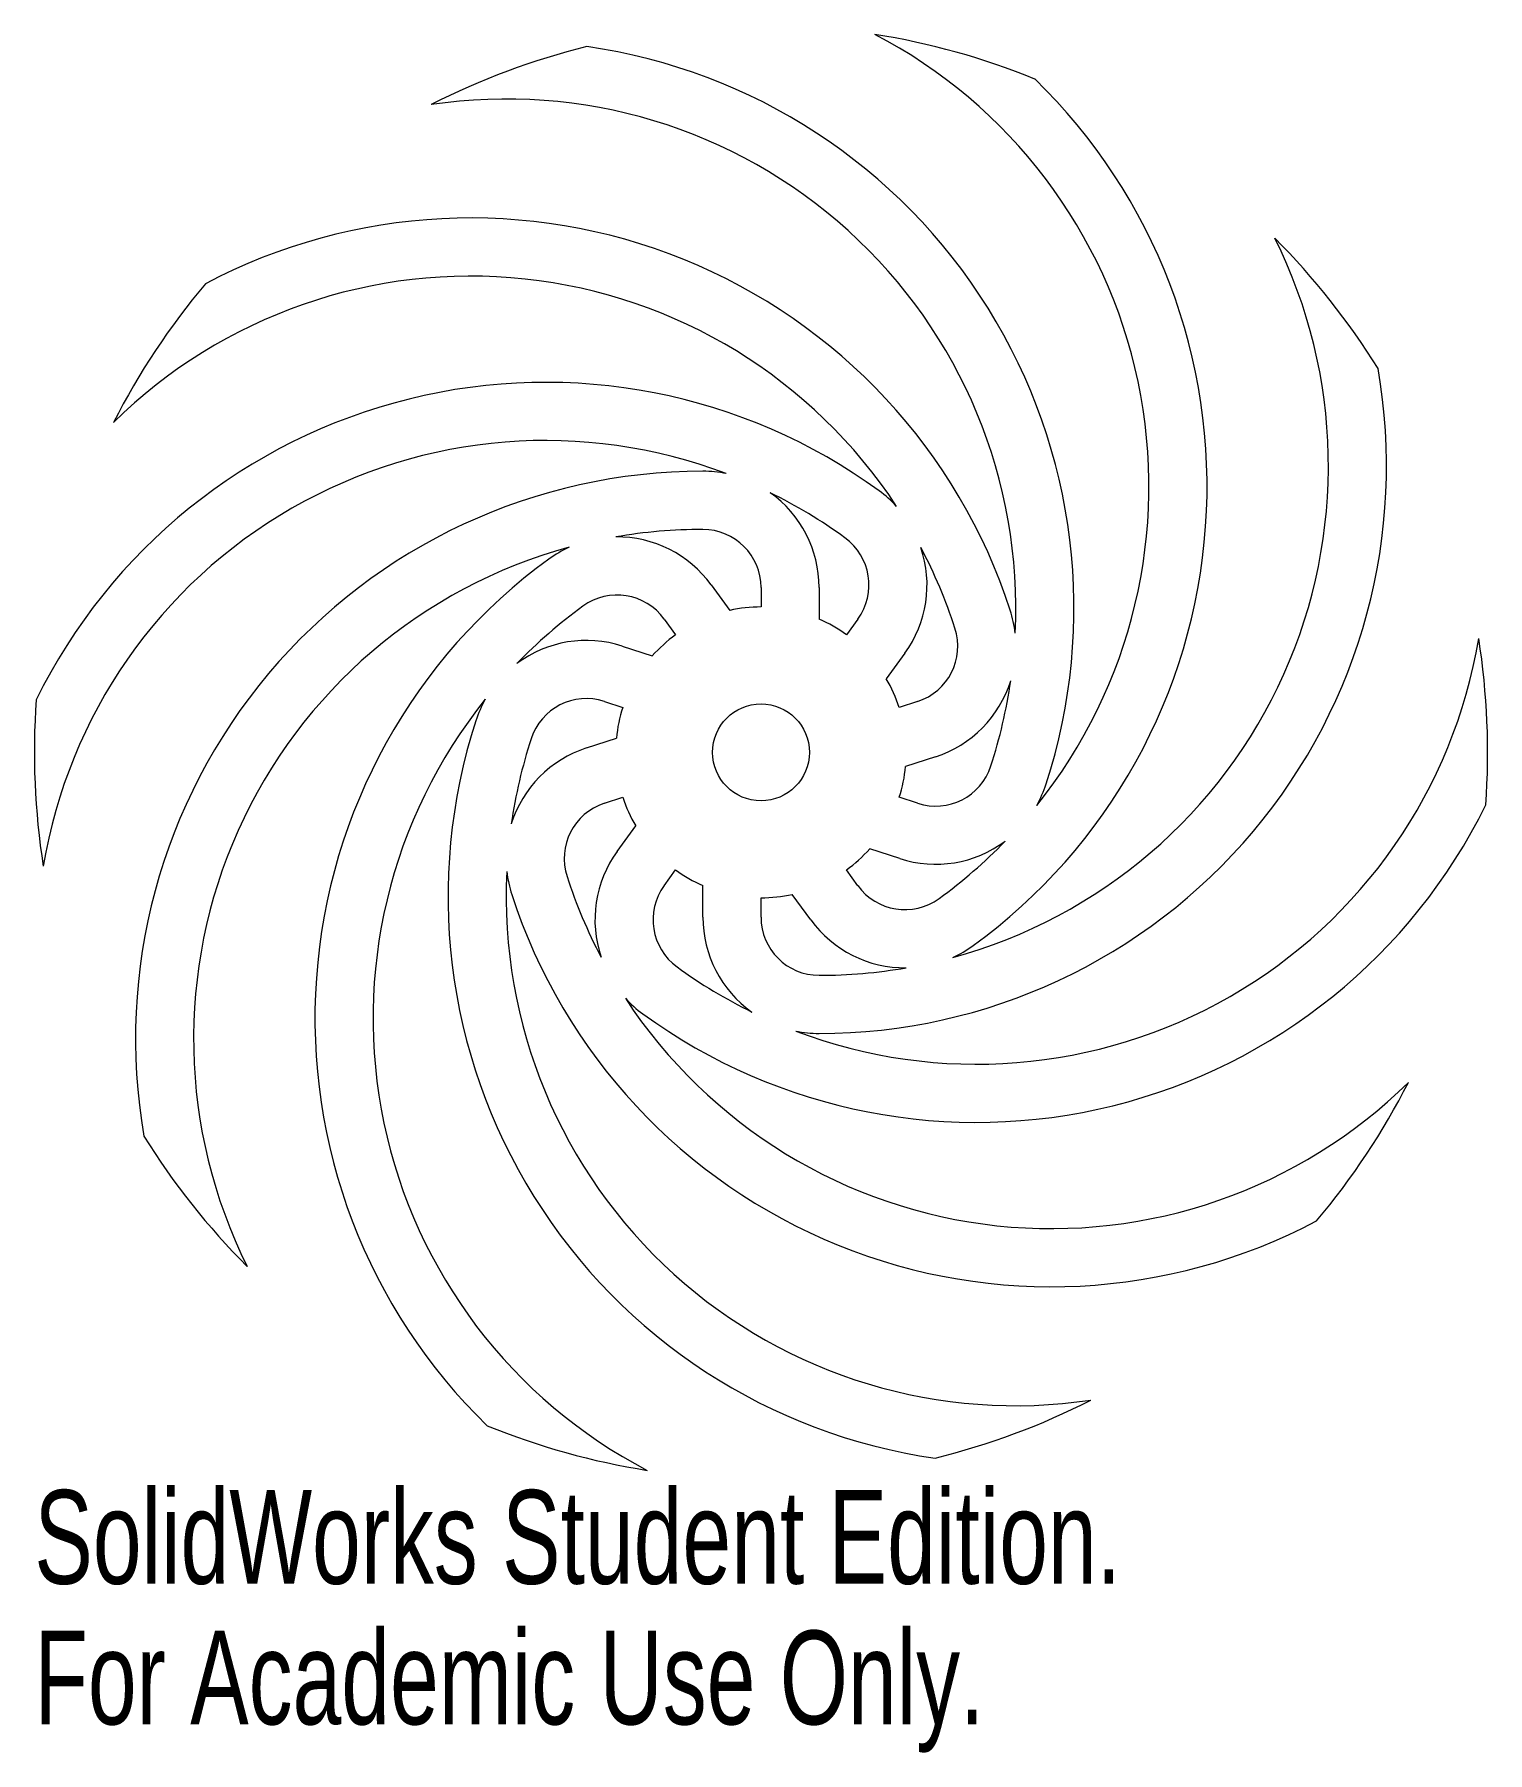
# Model space of a CAD drawing. Header units: millimetres. Extents: x -37.5 to 37.5, y -51.6 to 37.
import ezdxf

# ---------------------------------------------------------------- set-up
doc = ezdxf.new("R2010")
doc.units = ezdxf.units.MM
doc.styles.add('SLDTEXTSTYLE0', font='TXT', dxfattribs={"width": 0.7})

msp = doc.modelspace()

# ---------------------------------------------------------------- linework, layer by layer
at = {"color": 7, "linetype": 'Continuous', "lineweight": 15}
for p, q in [((-2.569, 8.64), (-1.613, 7.324)), ((0, 8.5), (0, 7.5)), ((3, 8.5), (3, 6.874)), ((-4.996, 6.877), (-4.408, 6.068)), ((4.996, 6.877), (4.408, 6.068)), ((-7.157, 5.48), (-5.61, 4.977)), ((7.423, 5.113), (6.467, 3.798)), ((-8.084, 2.627), (-7.133, 2.318)), ((8.084, 2.627), (7.133, 2.318)), ((-9.011, 0.227), (-7.464, 0.729)), ((9.011, -0.227), (7.464, -0.729)), ((-8.084, -2.627), (-7.133, -2.318)), ((8.084, -2.627), (7.133, -2.318)), ((-7.423, -5.113), (-6.467, -3.798)), ((7.157, -5.48), (5.61, -4.977)), ((-4.996, -6.877), (-4.408, -6.068)), ((4.996, -6.877), (4.408, -6.068)), ((-3, -8.5), (-3, -6.874)), ((0, -8.5), (0, -7.5)), ((2.569, -8.64), (1.613, -7.324))]:
    msp.add_line(p, q, dxfattribs=at)
msp.add_circle((0, 0), 2.5, dxfattribs=at)
for centre, radius, start, end in [((0, 0), 37.5, 103.8629, 117), ((-13.131, 7.421), 29.282, 342, 81.85964), ((0, 0), 37.5, 67.8629, 81), ((-6.261, 13.722), 26.282, 321.22283, 62.51923), ((-6.261, 13.722), 29.282, 306, 45.85964), ((-13.131, 7.421), 26.282, 357.22283, 98.51923), ((-14.985, -1.715), 29.282, 18, 117.85964), ((3, 14.782), 26.282, 285.22283, 26.51923), ((0, 0), 37.5, 31.8629, 45), ((-14.985, -1.715), 26.282, 33.22283, 134.51923), ((0, 0), 37.5, 139.8629, 153), ((3, 14.782), 29.282, 270, 9.85964), ((-11.116, -10.195), 29.282, 54, 153.85964), ((-11.116, -10.195), 26.282, 69.22283, 170.51923), ((-3, -14.782), 29.282, 90, 189.85964), ((-3, 8.5), 6, 78.38996, 90), ((-3, 8.5), 6, 0, 54.67921), ((-11.116, -10.195), 26.282, 54, 63.84635), ((2.569, 8.64), 6, 42.38996, 54), ((-3, -14.782), 26.282, 90, 99.84635), ((-7.423, 5.113), 6, 36, 90.67921), ((-3, 8.5), 3, 0, 90), ((2.569, 8.64), 3, 324, 54), ((-3, -14.782), 26.282, 105.22283, 206.51923), ((6.261, -13.722), 29.282, 126, 225.85964), ((-7.423, 5.113), 6, 114.38996, 126), ((2.569, 8.64), 6, 324, 18.67921), ((-14.985, -1.715), 26.282, 18, 27.84635), ((-7.423, 5.113), 3, 36, 126), ((6.261, -13.722), 26.282, 126, 135.84635), ((0, 0), 7.5, 90, 102.42182), ((7.157, 5.48), 6, 6.38996, 18), ((0, 0), 7.5, 54, 66.42182), ((7.157, 5.48), 3, 288, 18), ((-9.011, -0.227), 6, 72, 126.67921), ((0, 0), 7.5, 126, 138.42182), ((11.116, 10.195), 26.282, 249.22283, 350.51923), ((0, 0), 37.5, 355.8629, 9), ((0, 0), 7.5, 18, 30.42182), ((7.157, 5.48), 6, 288, 342.67921), ((-13.131, 7.421), 26.282, 342, 351.84635), ((0, 0), 37.5, 175.8629, 189), ((6.261, -13.722), 26.282, 141.22283, 242.51923), ((-9.011, -0.227), 6, 150.38996, 162), ((-9.011, -0.227), 3, 72, 162), ((0, 0), 7.5, 162, 174.42182), ((13.131, -7.421), 29.282, 162, 261.85964), ((13.131, -7.421), 26.282, 162, 171.84635), ((-7.157, -5.48), 6, 108, 162.67921), ((0, 0), 7.5, 342, 354.42182), ((9.011, 0.227), 3, 252, 342), ((9.011, 0.227), 6, 330.38996, 342), ((-7.157, -5.48), 3, 108, 198), ((0, 0), 7.5, 198, 210.42182), ((11.116, 10.195), 29.282, 234, 333.85964), ((-2.569, -8.64), 6, 144, 198.67921), ((0, 0), 7.5, 306, 318.42182), ((9.011, 0.227), 6, 252, 306.67921), ((-6.261, 13.722), 26.282, 306, 315.84635), ((13.131, -7.421), 26.282, 177.22283, 278.51923), ((-7.157, -5.48), 6, 186.38996, 198), ((0, 0), 7.5, 234, 246.42182), ((14.985, 1.715), 26.282, 198, 207.84635), ((-2.569, -8.64), 3, 144, 234), ((7.423, -5.113), 3, 216, 306), ((14.985, 1.715), 29.282, 198, 297.85964), ((0, 0), 7.5, 270, 282.42182), ((3, -8.5), 6, 180, 234.67921), ((3, -8.5), 3, 180, 270), ((7.423, -5.113), 6, 216, 270.67921), ((7.423, -5.113), 6, 294.38996, 306), ((11.116, 10.195), 26.282, 234, 243.84635), ((3, 14.782), 26.282, 270, 279.84635), ((14.985, 1.715), 26.282, 213.22283, 314.51923), ((-2.569, -8.64), 6, 222.38996, 234), ((3, -8.5), 6, 258.38996, 270), ((0, 0), 37.5, 319.8629, 333), ((0, 0), 37.5, 211.8629, 225), ((0, 0), 37.5, 283.8629, 297), ((0, 0), 37.5, 247.8629, 261)]:
    msp.add_arc(centre, radius, start, end, dxfattribs=at)

# ---------------------------------------------------------------- texts
at = {"color": 7, "linetype": 'Continuous', "char_height": 4.83362, "attachment_point": 1, "style": 'SLDTEXTSTYLE0'}
for s, insert in [('SolidWorks Student Edition.', (-37.5, -38.058)), ('For Academic Use Only.', (-37.5, -45.308))]:
    msp.add_mtext(s, dxfattribs=dict(at, insert=insert))

doc.saveas('drawing.dxf')
